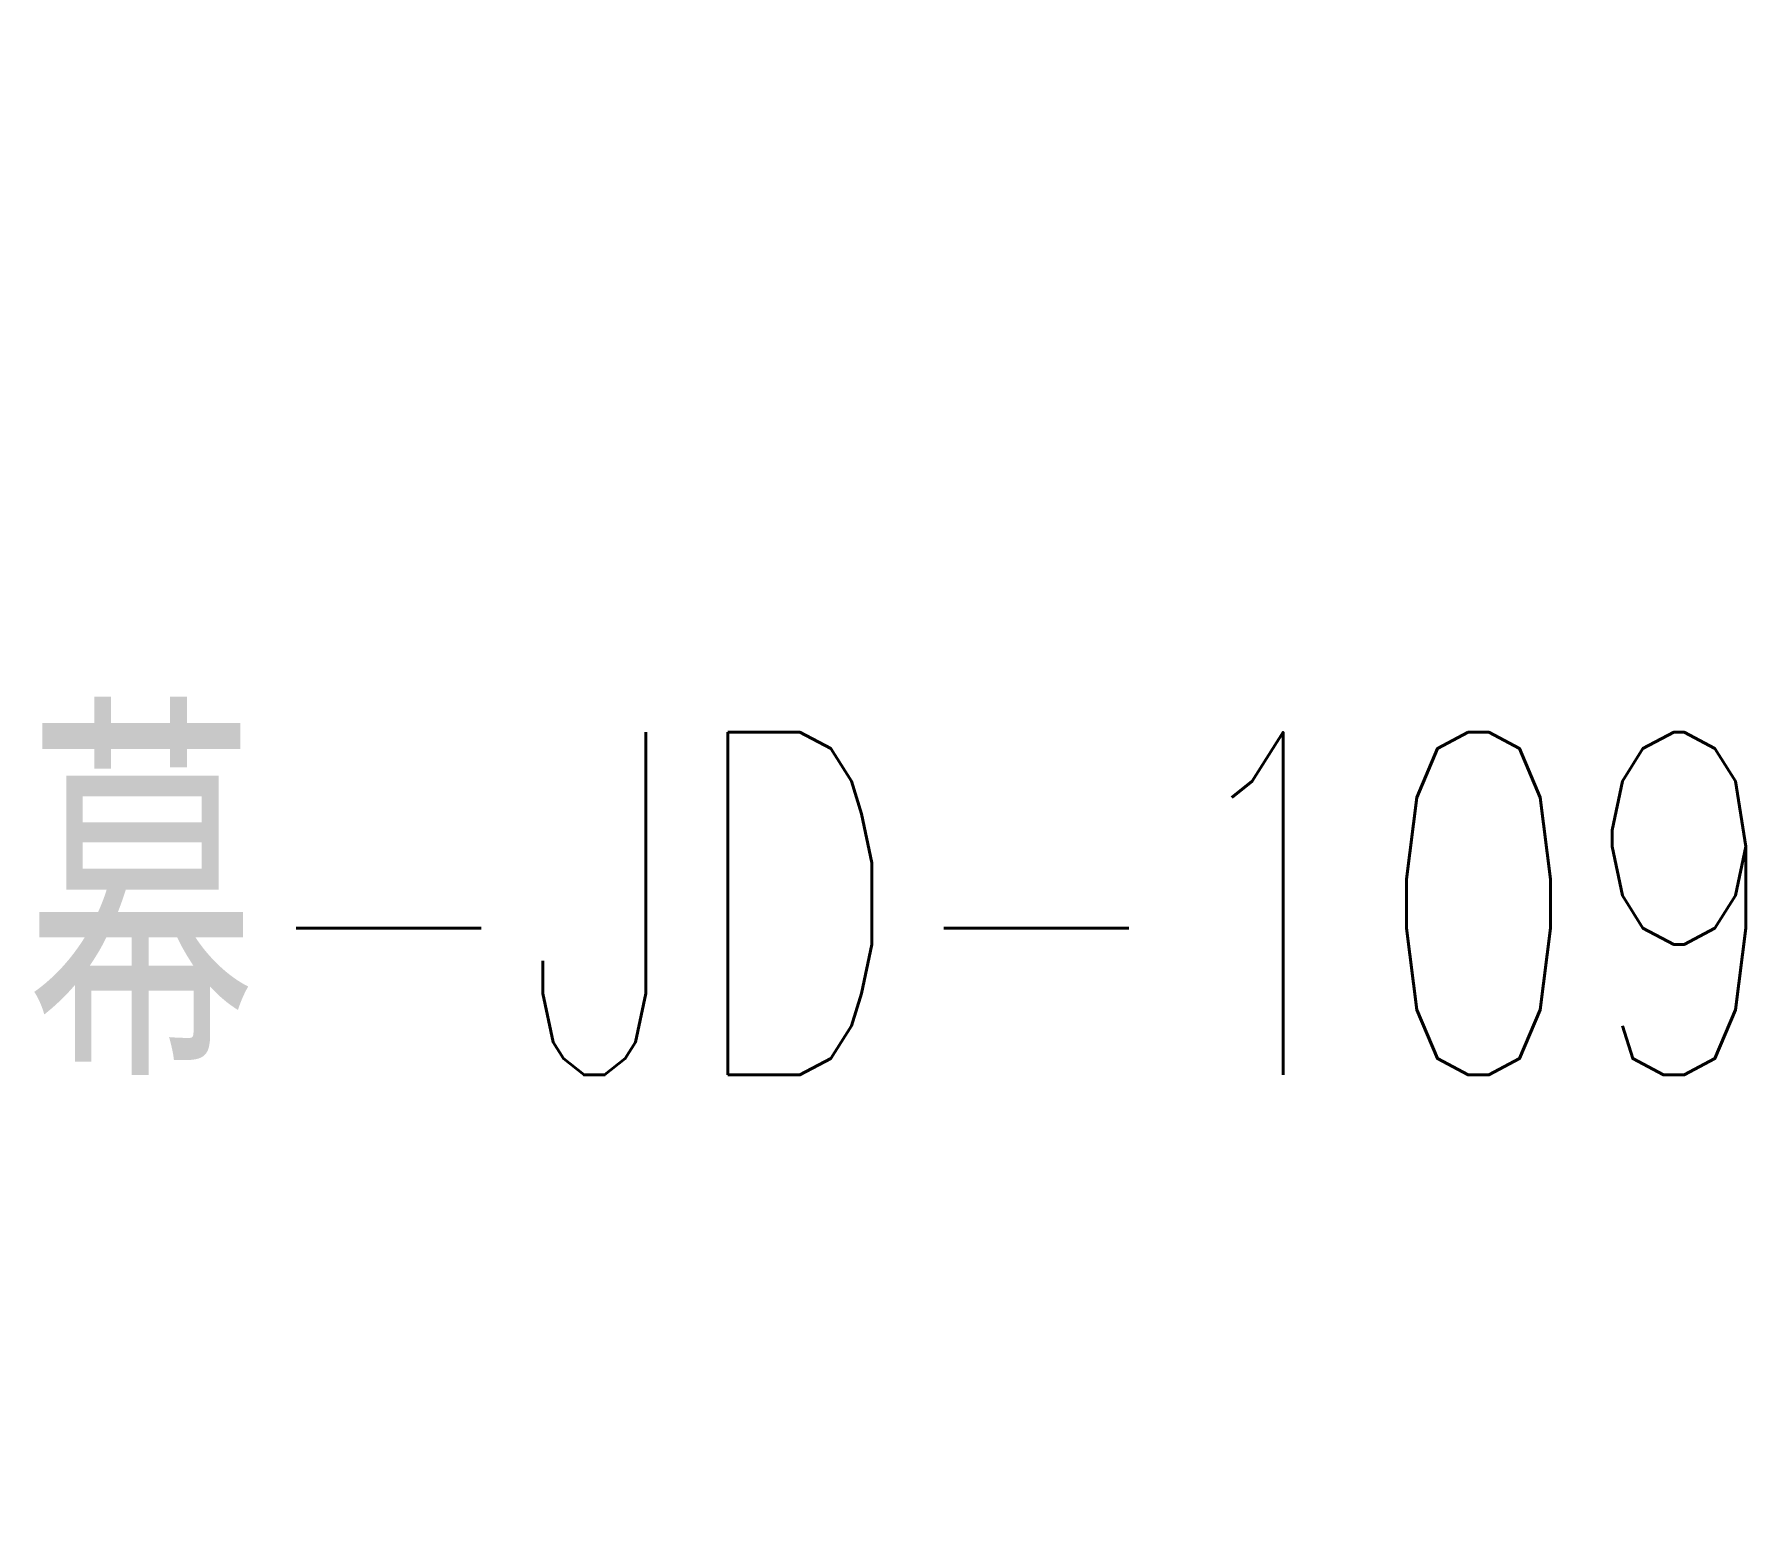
# Model space of a CAD drawing. Extents: x -160106 to 966792, y -663931 to 1550022.
# Drawn here: x -73233 to -72233, y -87714 to -86845 of the extents above; entities that cross this region are included whole.
import ezdxf
from ezdxf.enums import TextEntityAlignment as Align
from ezdxf.xclip import XClip

# ---------------------------------------------------------------- set-up
doc = ezdxf.new("R2010")
doc.units = 0
for name, color, linetype in [('!ZN1-文字-7', 7, 'Continuous'), ('20剖面图$0$AS-COLN', 6, 'Continuous'), ('20剖面图$0$PUB_HATCH', 8, 'Continuous')]:
    doc.layers.add(name, color=color, linetype=linetype)
doc.styles.add('ZNTextStyle', font='ROMANS.shx', dxfattribs={"width": 0.7, "bigfont": 'CHINESE.shx'})

# ---------------------------------------------------------------- blocks, each defined once
blk = doc.blocks.new('20250828170426')
at = {"layer": '20剖面图$0$PUB_HATCH'}
h = blk.add_hatch(dxfattribs=at)
h.set_pattern_fill('钢筋混凝土', color=256, scale=30, style=0)
h.set_pattern_definition([(45, (1530822.114, -568207.45), (-53.0330086, 53.0330086), []), (50, (1530822.11, -568207.45), (215.178055, -18.82564), [22.5, -247.5]), (355, (1530822.11, -568207.45), (-41.6254, 225.65764), [18, -198]), (100.4514, (1530840.05, -568209.02), (173.552815, 206.831863), [19.122057, -210.342634]), (46.1842, (1530822.11, -568147.45), (320.172315, -49.655704), [33.75, -371.25]), (96.6356, (1530848.8, -568151.6), (280.39881, 292.23536), [28.683086, -315.5139]), (351.1842, (1530822.1, -568147.45), (280.398584, 292.23558), [27, -297]), (21, (1530852.11, -568162.45), (179.072116, -120.785667), [22.5, -247.5]), (326, (1530852.11, -568162.45), (72.9946, 217.545014), [18, -198]), (71.4514, (1530867.04, -568172.52), (252.066789, 96.75915), [19.122057, -210.342634]), (37.5, (1530822.114, -568207.45), (3.6479566, 99.868156), [0, -195.6, 0, -201, 0, -198.75]), (7.5, (1530822.11, -568207.45), (78.920861, 118.3235136), [0, -114.6, 0, -191.1, 0, -75.75]), (327.5, (1530755.214, -568207.45), (160.146731, -6.7664615), [0, -75, 0, -234, 0, -310.5]), (317.5, (1530725.21, -568207.45), (174.955851, 30.031495), [0, -97.5, 0, -155.4, 0, -220.5])])
h.paths.add_polyline_path([(-499.9, 0), (-499.9, -250), (-299.9, -250), (-299.9, -1628.3), (0, -1628.3), (0, 0)])
at = {"layer": '20剖面图$0$AS-COLN', "color": 1}
for p, q in [((0, 0), (0, -1628.3)), ((-299.9, -250), (-299.9, -1628.3))]:
    blk.add_line(p, q, dxfattribs=at)

msp = doc.modelspace()

# ---------------------------------------------------------------- block references
at = {"ltscale": 40}
ref = msp.add_blockref('20250828170426', (-72624.75, -86085.54), dxfattribs=at)
XClip(ref).set_block_clipping_path([(-647.8784951991, -640.0914555189), (263.7688481196, 367.4414649975)])

# ---------------------------------------------------------------- texts
at = {"layer": '!ZN1-文字-7', "ltscale": 20, "style": 'ZNTextStyle', "width": 0.7}
msp.add_text('幕-JD-109', height=200.258, dxfattribs=at).set_placement((-73236.8, -87353.06, 0), align=Align.MIDDLE_LEFT)

doc.saveas('drawing.dxf')
